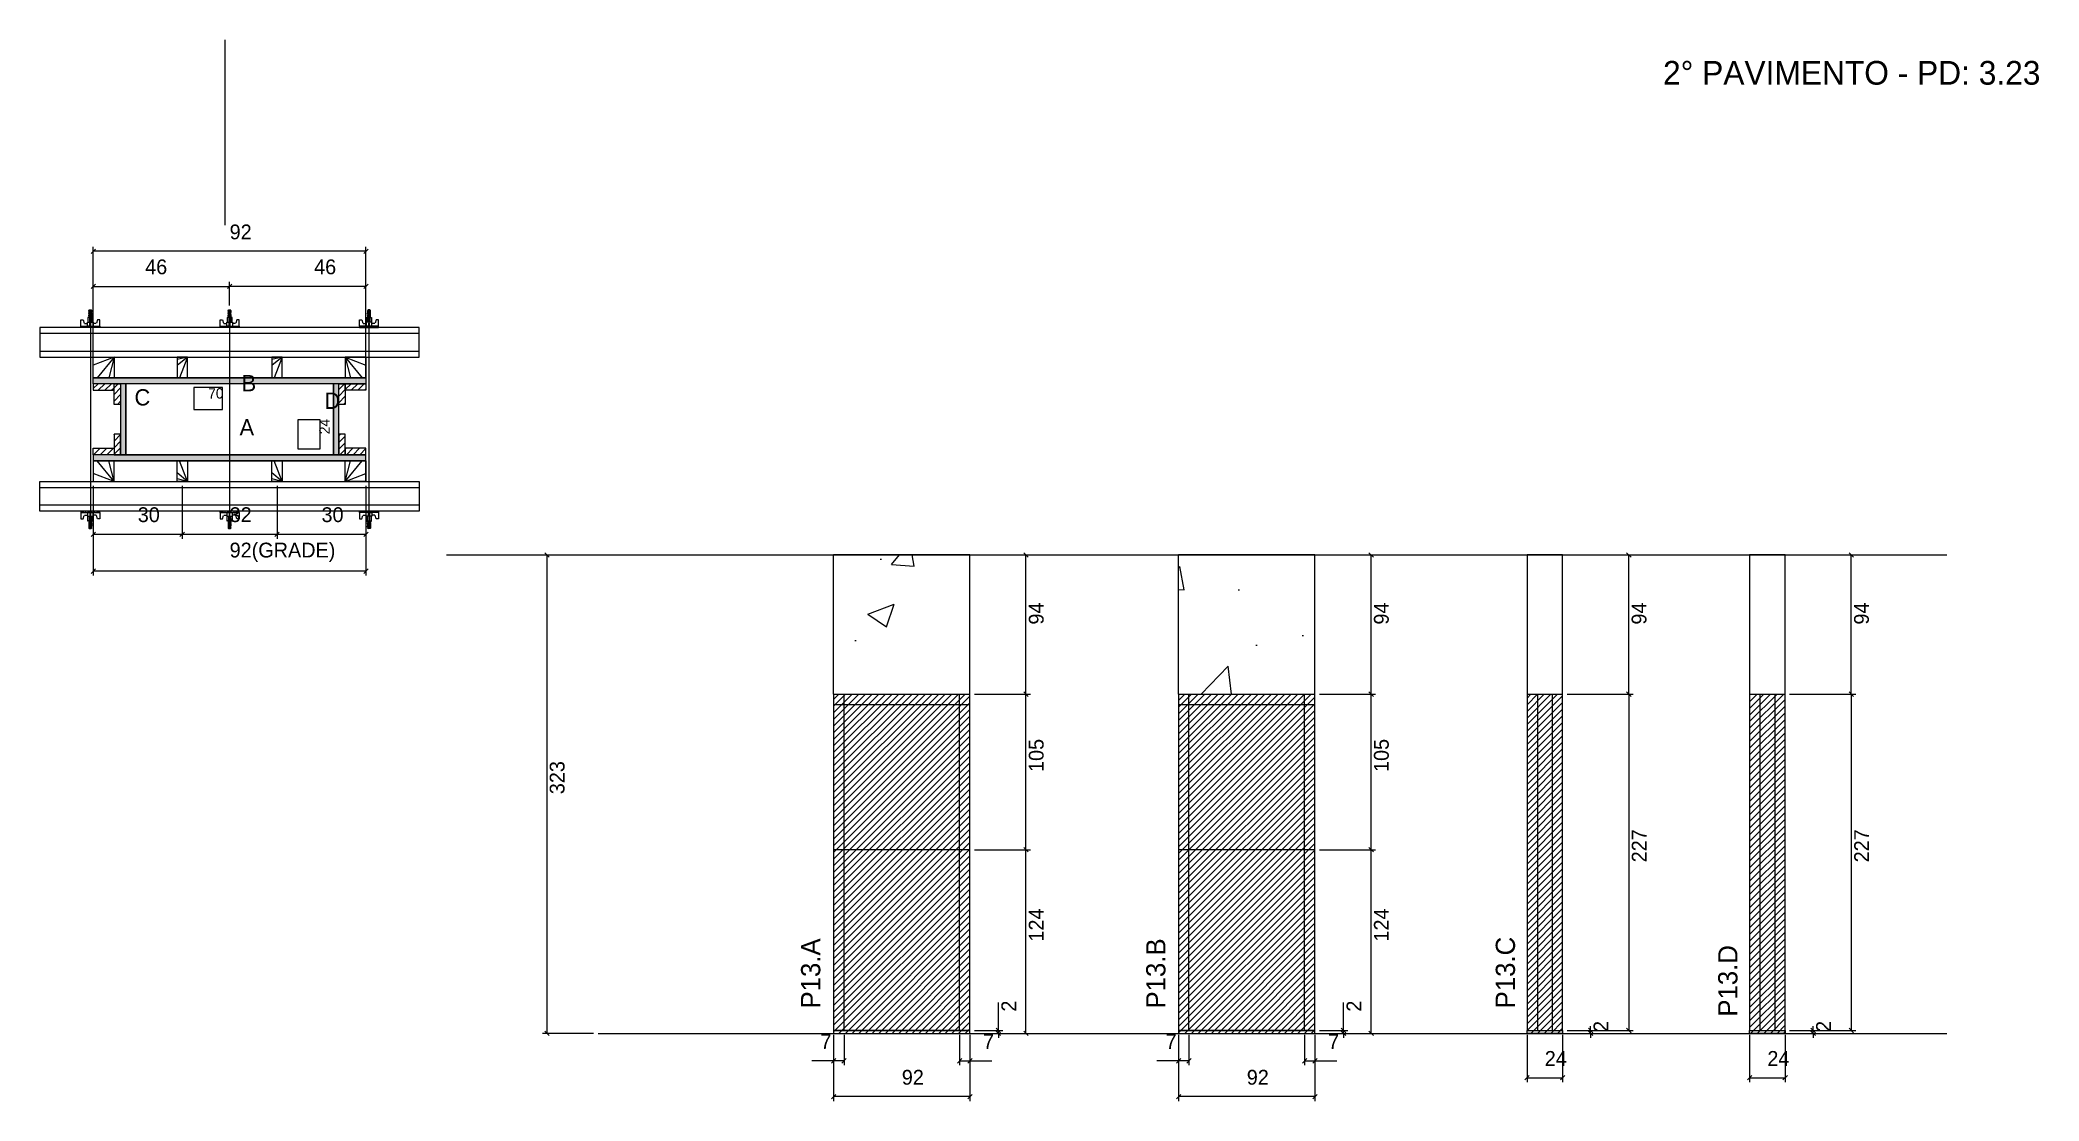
# Model space of a CAD drawing. Header units: metres. Extents: x 3528 to 4877, y 8490 to 9206.
import ezdxf

# ---------------------------------------------------------------- set-up
doc = ezdxf.new("R2010")
doc.units = ezdxf.units.M
for name, color, linetype in [('CHAPA', 7, 'Continuous'), ('COTA', 7, 'Continuous'), ('Hachura', 7, 'Continuous'), ('Madeira', 7, 'Continuous'), ('NIVEL 2° PAV.', 7, 'Continuous'), ('NOMENCLATURA', 7, 'Continuous'), ('Nível', 7, 'Continuous'), ('Painéis', 7, 'Continuous'), ('Perfil Metálico', 7, 'Continuous'), ('SARR_2.2x7', 7, 'Continuous'), ('SARRAFO', 7, 'Continuous'), ('Texto Seção', 7, 'Continuous'), ('TEXTO_GERAL', 7, 'Continuous')]:
    doc.layers.add(name, color=color, linetype=linetype)

msp = doc.modelspace()

# ---------------------------------------------------------------- hatches: boundary and pattern name
at = {"layer": 'COTA'}
h = msp.add_hatch(dxfattribs=at)
h.set_pattern_fill('AR-CONC')
h.paths.add_polyline_path([(4064, 8764.2), (4156, 8764.2), (4156, 8858.2), (4064, 8858.2), (4064, 8764.2)])
h = msp.add_hatch(dxfattribs=at)
h.set_pattern_fill('AR-CONC')
h.paths.add_polyline_path([(4296.8, 8764.2), (4388.8, 8764.2), (4388.8, 8858.2), (4296.8, 8858.2), (4296.8, 8764.2)])
h = msp.add_hatch(dxfattribs=at)
h.set_pattern_fill('AR-CONC')
h.paths.add_polyline_path([(4531.9, 8764.2), (4555.9, 8764.2), (4555.9, 8858.2), (4531.9, 8858.2), (4531.9, 8764.2)])
h = msp.add_hatch(dxfattribs=at)
h.set_pattern_fill('AR-CONC')
h.paths.add_polyline_path([(4682.1, 8764.2), (4706.1, 8764.2), (4706.1, 8858.2), (4682.1, 8858.2), (4682.1, 8764.2)])
at = {"layer": 'Hachura'}
h = msp.add_hatch(color=7, dxfattribs=at)
h.dxf.hatch_style = 1
h.paths.add_polyline_path([(3564.4, 8973.8), (3564.4, 8977.8), (3748.4, 8977.8), (3748.4, 8973.8), (3564.4, 8973.8)])
h = msp.add_hatch(color=7, dxfattribs=at)
h.dxf.hatch_style = 1
h.paths.add_polyline_path([(3564.4, 8973.8), (3564.4, 8977.8), (3748.4, 8977.8), (3748.4, 8973.8), (3564.4, 8973.8)])
h = msp.add_hatch(dxfattribs=at)
h.set_pattern_fill('ANSI31')
h.paths.add_polyline_path([(3578.4, 8973.8), (3578.4, 8969.4), (3564.4, 8969.4), (3564.4, 8973.8), (3578.4, 8973.8)])
h = msp.add_hatch(dxfattribs=at)
h.set_pattern_fill('ANSI31')
h.paths.add_polyline_path([(3582.8, 8973.8), (3578.4, 8973.8), (3578.4, 8959.8), (3582.8, 8959.8), (3582.8, 8973.8)])
h = msp.add_hatch(color=7, dxfattribs=at)
h.dxf.hatch_style = 1
h.paths.add_polyline_path([(3586.4, 8973.8), (3582.8, 8973.8), (3582.8, 8925.8), (3586.4, 8925.8), (3586.4, 8973.8)])
h = msp.add_hatch(color=7, dxfattribs=at)
h.dxf.hatch_style = 1
h.paths.add_polyline_path([(3586.4, 8973.8), (3582.8, 8973.8), (3582.8, 8925.8), (3586.4, 8925.8), (3586.4, 8973.8)])
h = msp.add_hatch(color=7, dxfattribs=at)
h.dxf.hatch_style = 1
h.paths.add_polyline_path([(3730, 8973.8), (3726.4, 8973.8), (3726.4, 8925.8), (3730, 8925.8), (3730, 8973.8)])
h = msp.add_hatch(color=7, dxfattribs=at)
h.dxf.hatch_style = 1
h.paths.add_polyline_path([(3730, 8973.8), (3726.4, 8973.8), (3726.4, 8925.8), (3730, 8925.8), (3730, 8973.8)])
h = msp.add_hatch(dxfattribs=at)
h.set_pattern_fill('ANSI31')
h.paths.add_polyline_path([(3734.4, 8973.8), (3730, 8973.8), (3730, 8959.8), (3734.4, 8959.8), (3734.4, 8973.8)])
h = msp.add_hatch(dxfattribs=at)
h.set_pattern_fill('ANSI31')
h.paths.add_polyline_path([(3734.4, 8973.8), (3734.4, 8969.4), (3748.4, 8969.4), (3748.4, 8973.8), (3734.4, 8973.8)])
h = msp.add_hatch(dxfattribs=at)
h.set_pattern_fill('ANSI31')
h.paths.add_polyline_path([(3582.8, 8925.8), (3578.4, 8925.8), (3578.4, 8939.8), (3582.8, 8939.8), (3582.8, 8925.8)])
h = msp.add_hatch(dxfattribs=at)
h.set_pattern_fill('ANSI31')
h.paths.add_polyline_path([(3734.4, 8925.8), (3730, 8925.8), (3730, 8939.8), (3734.4, 8939.8), (3734.4, 8925.8)])
h = msp.add_hatch(dxfattribs=at)
h.set_pattern_fill('ANSI31')
h.paths.add_polyline_path([(3578.4, 8925.8), (3578.4, 8930.2), (3564.4, 8930.2), (3564.4, 8925.8), (3578.4, 8925.8)])
h = msp.add_hatch(color=7, dxfattribs=at)
h.dxf.hatch_style = 1
h.paths.add_polyline_path([(3564.4, 8925.8), (3564.4, 8921.8), (3748.4, 8921.8), (3748.4, 8925.8), (3564.4, 8925.8)])
h = msp.add_hatch(color=7, dxfattribs=at)
h.dxf.hatch_style = 1
h.paths.add_polyline_path([(3564.4, 8925.8), (3564.4, 8921.8), (3748.4, 8921.8), (3748.4, 8925.8), (3564.4, 8925.8)])
h = msp.add_hatch(dxfattribs=at)
h.set_pattern_fill('ANSI31')
h.paths.add_polyline_path([(3734.4, 8925.8), (3734.4, 8930.2), (3748.4, 8930.2), (3748.4, 8925.8), (3734.4, 8925.8)])
h = msp.add_hatch(dxfattribs=at)
h.set_pattern_fill('ANSI31')
h.paths.add_polyline_path([(4156, 8764.2), (4064, 8764.2), (4064, 8535.2), (4156, 8535.2), (4156, 8764.2)])
h = msp.add_hatch(dxfattribs=at)
h.set_pattern_fill('ANSI31')
h.paths.add_polyline_path([(4388.8, 8764.2), (4296.8, 8764.2), (4296.8, 8535.2), (4388.8, 8535.2), (4388.8, 8764.2)])
h = msp.add_hatch(dxfattribs=at)
h.set_pattern_fill('ANSI31')
h.paths.add_polyline_path([(4555.9, 8764.2), (4531.9, 8764.2), (4531.9, 8535.2), (4555.9, 8535.2), (4555.9, 8764.2)])
h = msp.add_hatch(dxfattribs=at)
h.set_pattern_fill('ANSI31')
h.paths.add_polyline_path([(4706.1, 8764.2), (4682.1, 8764.2), (4682.1, 8535.2), (4706.1, 8535.2), (4706.1, 8764.2)])

# ---------------------------------------------------------------- linework, layer by layer
at = {"layer": 'CHAPA', "color": 1, "lineweight": 25}
for points in [[(3564.4, 8973.8), (3564.4, 8977.8), (3748.4, 8977.8), (3748.4, 8973.8)], [(3564.4, 8973.8), (3564.4, 8977.8), (3748.4, 8977.8), (3748.4, 8973.8)], [(3586.4, 8973.8), (3582.8, 8973.8), (3582.8, 8925.8), (3586.4, 8925.8)], [(3586.4, 8973.8), (3582.8, 8973.8), (3582.8, 8925.8), (3586.4, 8925.8)], [(3730, 8973.8), (3726.4, 8973.8), (3726.4, 8925.8), (3730, 8925.8)], [(3730, 8973.8), (3726.4, 8973.8), (3726.4, 8925.8), (3730, 8925.8)], [(3564.4, 8925.8), (3564.4, 8921.8), (3748.4, 8921.8), (3748.4, 8925.8)], [(3564.4, 8925.8), (3564.4, 8921.8), (3748.4, 8921.8), (3748.4, 8925.8)]]:
    msp.add_lwpolyline(points, close=True, dxfattribs=at)
at = {"layer": 'COTA', "color": 241, "lineweight": 25}
for p, q in [((3564.4, 8980.8), (3564.4, 9066.2)), ((3748.4, 8980.8), (3748.4, 9066.2)), ((3748.4, 9063.2), (3564.4, 9063.2)), ((3564.4, 9014.8), (3564.4, 9042.5)), ((3564.4, 9039.5), (3656.4, 9039.5)), ((3656.4, 9026.6), (3656.4, 9042.5)), ((3656.4, 9026.6), (3656.4, 9042.5)), ((3748.4, 9039.5), (3656.4, 9039.5)), ((3748.4, 9014.8), (3748.4, 9042.5)), ((3564.4, 8904.8), (3564.4, 8844.3)), ((3564.4, 8904.8), (3564.4, 8869.2)), ((3624.4, 8904.8), (3624.4, 8869.2)), ((3624.4, 8904.8), (3624.4, 8869.2)), ((3688.4, 8904.8), (3688.4, 8869.2)), ((3688.4, 8904.8), (3688.4, 8869.2)), ((3748.4, 8904.8), (3748.4, 8844.3)), ((3748.4, 8904.8), (3748.4, 8869.2)), ((3564.4, 8872.2), (3624.4, 8872.2)), ((3624.4, 8872.2), (3688.4, 8872.2)), ((3688.4, 8872.2), (3748.4, 8872.2)), ((4156, 8858.2), (4064, 8858.2)), ((4064, 8764.2), (4064, 8858.2)), ((4156, 8764.2), (4156, 8858.2)), ((4388.8, 8858.2), (4296.8, 8858.2)), ((4296.8, 8764.2), (4296.8, 8858.2)), ((4388.8, 8764.2), (4388.8, 8858.2)), ((3748.4, 8847.3), (3564.4, 8847.3))]:
    msp.add_line(p, q, dxfattribs=at)
at = {"layer": 'COTA', "color": 0, "lineweight": 25}
for p, q in [((3565.9, 9064.7), (3562.9, 9061.7)), ((3746.9, 9061.7), (3749.9, 9064.7)), ((3565.9, 9041), (3562.9, 9038)), ((3657.9, 9041), (3654.9, 9038)), ((3654.9, 9038), (3657.9, 9041)), ((3746.9, 9038), (3749.9, 9041)), ((3565.9, 8873.7), (3562.9, 8870.7)), ((3622.9, 8870.7), (3625.9, 8873.7)), ((3625.9, 8873.7), (3622.9, 8870.7)), ((3686.9, 8870.7), (3689.9, 8873.7)), ((3689.9, 8873.7), (3686.9, 8870.7)), ((3746.9, 8870.7), (3749.9, 8873.7)), ((4195.3, 8856.7), (4192.3, 8859.7)), ((4428.2, 8856.7), (4425.2, 8859.7)), ((4602.1, 8856.7), (4599.1, 8859.7)), ((4752.2, 8856.7), (4749.2, 8859.7)), ((3565.9, 8848.8), (3562.9, 8845.8)), ((3746.9, 8845.8), (3749.9, 8848.8)), ((4192.3, 8765.7), (4195.3, 8762.7)), ((4195.3, 8762.7), (4192.3, 8765.7)), ((4425.2, 8765.7), (4428.2, 8762.7)), ((4428.2, 8762.7), (4425.2, 8765.7)), ((4599.1, 8765.7), (4602.1, 8762.7)), ((4602.1, 8762.7), (4599.1, 8765.7)), ((4749.2, 8765.7), (4752.2, 8762.7)), ((4752.2, 8762.7), (4749.2, 8765.7)), ((4195.3, 8657.7), (4192.3, 8660.7)), ((4192.3, 8660.7), (4195.3, 8657.7)), ((4428.2, 8657.7), (4425.2, 8660.7)), ((4425.2, 8660.7), (4428.2, 8657.7)), ((4173.7, 8538.7), (4176.7, 8535.7)), ((4176.7, 8533.7), (4173.7, 8536.7)), ((4192.3, 8536.7), (4195.3, 8533.7)), ((4406.6, 8538.7), (4409.6, 8535.7)), ((4409.6, 8533.7), (4406.6, 8536.7)), ((4425.2, 8536.7), (4428.2, 8533.7)), ((4573.3, 8538.7), (4576.3, 8535.7)), ((4576.3, 8533.7), (4573.3, 8536.7)), ((4599.1, 8538.7), (4602.1, 8535.7)), ((4723.5, 8538.7), (4726.5, 8535.7)), ((4726.5, 8533.7), (4723.5, 8536.7)), ((4749.2, 8538.7), (4752.2, 8535.7)), ((4065.5, 8518.2), (4062.5, 8515.2)), ((4069.5, 8515.2), (4072.5, 8518.2)), ((4150.5, 8518.2), (4147.5, 8515.2)), ((4154.5, 8515.2), (4157.5, 8518.2)), ((4298.3, 8518.2), (4295.3, 8515.2)), ((4302.3, 8515.2), (4305.3, 8518.2)), ((4383.3, 8518.2), (4380.3, 8515.2)), ((4387.3, 8515.2), (4390.3, 8518.2)), ((4533.4, 8506.8), (4530.4, 8503.8)), ((4554.4, 8503.8), (4557.4, 8506.8)), ((4683.6, 8506.8), (4680.6, 8503.8)), ((4704.6, 8503.8), (4707.6, 8506.8)), ((4065.5, 8494), (4062.5, 8491)), ((4154.5, 8491), (4157.5, 8494)), ((4298.3, 8494), (4295.3, 8491)), ((4387.3, 8491), (4390.3, 8494))]:
    msp.add_line(p, q, dxfattribs=at)
at = {"layer": 'COTA', "color": 180, "lineweight": 25}
for p, q in [((3651.5, 8971.3), (3632.2, 8971.3)), ((3632.2, 8971.3), (3632.2, 8956.3)), ((3651.5, 8956.3), (3651.5, 8971.3)), ((3632.2, 8956.3), (3651.5, 8956.3)), ((3717.4, 8949.5), (3702.4, 8949.5)), ((3702.4, 8949.5), (3702.4, 8929.8)), ((3717.4, 8929.8), (3717.4, 8949.5)), ((3702.4, 8929.8), (3717.4, 8929.8))]:
    msp.add_line(p, q, dxfattribs=at)
at = {"layer": 'COTA', "color": 4, "lineweight": 25}
for p, q in [((4159, 8858.2), (4196.8, 8858.2)), ((4193.8, 8764.2), (4193.8, 8858.2)), ((4391.8, 8858.2), (4429.7, 8858.2)), ((4426.7, 8764.2), (4426.7, 8858.2)), ((4558.9, 8858.2), (4603.6, 8858.2)), ((4600.6, 8764.2), (4600.6, 8858.2)), ((4709.1, 8858.2), (4753.7, 8858.2)), ((4750.7, 8764.2), (4750.7, 8858.2)), ((4159, 8764.2), (4196.8, 8764.2)), ((4159, 8764.2), (4196.8, 8764.2)), ((4193.8, 8659.2), (4193.8, 8764.2)), ((4391.8, 8764.2), (4429.7, 8764.2)), ((4391.8, 8764.2), (4429.7, 8764.2)), ((4426.7, 8659.2), (4426.7, 8764.2)), ((4558.9, 8764.2), (4603.6, 8764.2)), ((4558.9, 8764.2), (4603.6, 8764.2)), ((4600.6, 8764.2), (4600.6, 8537.2)), ((4709.1, 8764.2), (4753.7, 8764.2)), ((4709.1, 8764.2), (4753.7, 8764.2)), ((4750.7, 8764.2), (4750.7, 8537.2)), ((4159, 8659.2), (4196.8, 8659.2)), ((4159, 8659.2), (4196.8, 8659.2)), ((4193.8, 8535.2), (4193.8, 8659.2)), ((4391.8, 8659.2), (4429.7, 8659.2)), ((4391.8, 8659.2), (4429.7, 8659.2)), ((4426.7, 8535.2), (4426.7, 8659.2)), ((4175.2, 8537.2), (4175.2, 8556)), ((4408.1, 8537.2), (4408.1, 8556)), ((4574.8, 8537.2), (4574.8, 8540.2)), ((4725, 8537.2), (4725, 8540.2)), ((4064, 8534.2), (4064, 8489.5)), ((4064, 8532.2), (4064, 8513.7)), ((4071, 8534.2), (4071, 8513.7)), ((4149, 8534.2), (4149, 8513.7)), ((4156, 8534.2), (4156, 8489.5)), ((4156, 8532.2), (4156, 8513.7)), ((4159, 8537.2), (4178.2, 8537.2)), ((4159, 8535.2), (4178.2, 8535.2)), ((4159, 8535.2), (4196.8, 8535.2)), ((4175.2, 8535.2), (4175.2, 8537.2)), ((4175.2, 8535.2), (4175.2, 8532.2)), ((4296.8, 8534.2), (4296.8, 8489.5)), ((4296.8, 8532.2), (4296.8, 8513.7)), ((4303.8, 8534.2), (4303.8, 8513.7)), ((4381.8, 8534.2), (4381.8, 8513.7)), ((4388.8, 8534.2), (4388.8, 8489.5)), ((4388.8, 8532.2), (4388.8, 8513.7)), ((4391.8, 8537.2), (4411.1, 8537.2)), ((4391.8, 8535.2), (4411.1, 8535.2)), ((4391.8, 8535.2), (4429.7, 8535.2)), ((4408.1, 8535.2), (4408.1, 8537.2)), ((4408.1, 8535.2), (4408.1, 8532.2)), ((4531.9, 8534.2), (4531.9, 8502.3)), ((4555.9, 8534.2), (4555.9, 8502.3)), ((4558.9, 8537.2), (4577.8, 8537.2)), ((4558.9, 8537.2), (4603.6, 8537.2)), ((4558.9, 8535.2), (4577.8, 8535.2)), ((4574.8, 8535.2), (4574.8, 8537.2)), ((4574.8, 8535.2), (4574.8, 8532.2)), ((4682.1, 8534.2), (4682.1, 8502.3)), ((4706.1, 8534.2), (4706.1, 8502.3)), ((4709.1, 8537.2), (4728, 8537.2)), ((4709.1, 8537.2), (4753.7, 8537.2)), ((4709.1, 8535.2), (4728, 8535.2)), ((4725, 8535.2), (4725, 8537.2)), ((4725, 8535.2), (4725, 8532.2)), ((4064, 8516.7), (4049.2, 8516.7)), ((4071, 8516.7), (4064, 8516.7)), ((4149, 8516.7), (4156, 8516.7)), ((4156, 8516.7), (4170.7, 8516.7)), ((4296.8, 8516.7), (4282.1, 8516.7)), ((4303.8, 8516.7), (4296.8, 8516.7)), ((4381.8, 8516.7), (4388.8, 8516.7)), ((4388.8, 8516.7), (4403.6, 8516.7)), ((4531.9, 8505.3), (4555.9, 8505.3)), ((4682.1, 8505.3), (4706.1, 8505.3)), ((4156, 8492.5), (4064, 8492.5)), ((4388.8, 8492.5), (4296.8, 8492.5))]:
    msp.add_line(p, q, dxfattribs=at)
at = {"layer": 'COTA', "color": 241, "lineweight": 25}
for points in [[(4555.9, 8764.2), (4555.9, 8858.2), (4531.9, 8858.2), (4531.9, 8764.2)], [(4706.1, 8764.2), (4706.1, 8858.2), (4682.1, 8858.2), (4682.1, 8764.2)]]:
    msp.add_lwpolyline(points, dxfattribs=at)
at = {"layer": 'Hachura', "color": 0, "lineweight": 9}
for p, q in [((3556, 9011.8), (3556, 9017)), ((3556, 9017), (3557.6, 9017)), ((3556, 9012.7), (3568.9, 9012.7)), ((3556, 9012.7), (3561.1, 9012.7)), ((3568.9, 9011.8), (3556, 9011.8)), ((3556.1, 9012.7), (3556.1, 9011.8)), ((3556.3, 9012.7), (3556.3, 9011.8)), ((3556.7, 9012.7), (3556.7, 9011.8)), ((3557.1, 9012.7), (3557.1, 9011.8)), ((3557.6, 9017), (3558.2, 9014.8)), ((3558, 9012.7), (3558, 9011.8)), ((3558.5, 9014.5), (3560.5, 9014.5)), ((3559.4, 9012.7), (3559.4, 9011.8)), ((3567.9, 9011.8), (3560.1, 9011.8)), ((3560.5, 9015.3), (3564.3, 9015.3)), ((3560.5, 9012.7), (3560.5, 9015.3)), ((3562.4, 9012.7), (3560.5, 9012.7)), ((3564.1, 9018.5), (3560.7, 9018.5)), ((3564.1, 9018.5), (3560.7, 9018.5)), ((3560.7, 9018.5), (3560.7, 9015.3)), ((3561.1, 9012.7), (3561.8, 9012.7)), ((3561.3, 9022.9), (3563.5, 9021.8)), ((3563.4, 9021.6), (3561.3, 9022.6)), ((3561.3, 9021.7), (3563.5, 9020.6)), ((3563.4, 9020.4), (3561.3, 9021.5)), ((3561.3, 9020.6), (3563.5, 9019.5)), ((3563.4, 9019.3), (3561.3, 9020.3)), ((3562.5, 9018.5), (3561.3, 9019.2)), ((3561.4, 9023.3), (3561.7, 9023.6)), ((3561.4, 9023), (3561.4, 9023.3)), ((3563.3, 9023.3), (3561.4, 9023.3)), ((3561.4, 9023), (3563.3, 9022)), ((3561.4, 9023), (3563.3, 9022)), ((3561.4, 9021.8), (3561.4, 9022.5)), ((3563.3, 9021.5), (3561.4, 9022.5)), ((3561.4, 9021.8), (3563.3, 9020.9)), ((3561.4, 9020.7), (3561.4, 9021.3)), ((3563.3, 9020.3), (3561.4, 9021.3)), ((3561.4, 9021.1), (3561.4, 9021.3)), ((3561.4, 9020.7), (3563.3, 9019.7)), ((3561.4, 9019.5), (3561.4, 9020.1)), ((3563.3, 9019.2), (3561.4, 9020.1)), ((3561.4, 9019.5), (3563.3, 9018.5)), ((3562.3, 9018.5), (3561.4, 9019)), ((3561.4, 9018.5), (3561.4, 9019)), ((3561.5, 9012.4), (3561.5, 9012.6)), ((3561.5, 9012), (3561.5, 9012.4)), ((3561.7, 9023.6), (3563, 9023.6)), ((3561.8, 9018.5), (3561.8, 9015.3)), ((3563.3, 9022.7), (3562, 9023.3)), ((3562.1, 9012.7), (3562.1, 9014.7)), ((3563.4, 9022.7), (3562.3, 9023.3)), ((3562.4, 9012.7), (3562.4, 9011.8)), ((3562.6, 9014.7), (3562.6, 9012.7)), ((3562.8, 9023.3), (3563.5, 9023)), ((3563.3, 9023.3), (3563, 9023.6)), ((3563.1, 9023.3), (3563.3, 9023.2)), ((3563.3, 9022.7), (3563.3, 9022)), ((3563.3, 9020.9), (3563.3, 9021.5)), ((3563.3, 9020.1), (3563.3, 9020.3)), ((3563.3, 9020.1), (3563.3, 9019.7)), ((3563.3, 9019.2), (3563.3, 9018.5)), ((3563.3, 9018.5), (3563.3, 9015.3)), ((3563.4, 9012.6), (3563.4, 9012.2)), ((3564.1, 9015.3), (3564.1, 9018.5)), ((3564.3, 9015.3), (3564.1, 9015.3)), ((3564.3, 9015.3), (3564.1, 9015.3)), ((3564.3, 9015.3), (3564.3, 9012.7)), ((3566.3, 9014.5), (3564.3, 9014.5)), ((3565.4, 9012.7), (3565.4, 9011.8)), ((3567.2, 9017), (3566.6, 9014.8)), ((3566.9, 9012.7), (3566.9, 9011.8)), ((3568.9, 9017), (3567.2, 9017)), ((3567.7, 9012.7), (3567.7, 9011.8)), ((3568.2, 9012.7), (3568.2, 9011.8)), ((3568.5, 9012.7), (3568.5, 9011.8)), ((3568.7, 9012.7), (3568.7, 9011.8)), ((3568.9, 9012.7), (3568.9, 9017)), ((3568.9, 9012.7), (3568.9, 9011.8)), ((3650, 9011.8), (3650, 9017)), ((3650, 9017), (3651.6, 9017)), ((3650, 9012.7), (3662.9, 9012.7)), ((3650, 9012.7), (3655.1, 9012.7)), ((3662.9, 9011.8), (3650, 9011.8)), ((3650.1, 9012.7), (3650.1, 9011.8)), ((3650.3, 9012.7), (3650.3, 9011.8)), ((3650.7, 9012.7), (3650.7, 9011.8)), ((3651.1, 9012.7), (3651.1, 9011.8)), ((3651.6, 9017), (3652.2, 9014.8)), ((3652, 9012.7), (3652, 9011.8)), ((3652.5, 9014.5), (3654.5, 9014.5)), ((3653.4, 9012.7), (3653.4, 9011.8)), ((3661.9, 9011.8), (3654.1, 9011.8)), ((3654.5, 9015.3), (3658.3, 9015.3)), ((3654.5, 9012.7), (3654.5, 9015.3)), ((3656.4, 9012.7), (3654.5, 9012.7)), ((3658.1, 9018.5), (3654.7, 9018.5)), ((3658.1, 9018.5), (3654.7, 9018.5)), ((3654.7, 9018.5), (3654.7, 9015.3)), ((3655.1, 9012.7), (3655.8, 9012.7)), ((3655.3, 9022.9), (3657.5, 9021.8)), ((3657.4, 9021.6), (3655.3, 9022.6)), ((3655.3, 9021.7), (3657.5, 9020.6)), ((3657.4, 9020.4), (3655.3, 9021.5)), ((3655.3, 9020.6), (3657.5, 9019.5)), ((3657.4, 9019.3), (3655.3, 9020.3)), ((3656.5, 9018.5), (3655.3, 9019.2)), ((3655.4, 9023.3), (3655.7, 9023.6)), ((3655.4, 9023), (3655.4, 9023.3)), ((3657.3, 9023.3), (3655.4, 9023.3)), ((3655.4, 9023), (3657.3, 9022)), ((3655.4, 9023), (3657.3, 9022)), ((3655.4, 9021.8), (3655.4, 9022.5)), ((3657.3, 9021.5), (3655.4, 9022.5)), ((3655.4, 9021.8), (3657.3, 9020.9)), ((3655.4, 9020.7), (3655.4, 9021.3)), ((3657.3, 9020.3), (3655.4, 9021.3)), ((3655.4, 9021.1), (3655.4, 9021.3)), ((3655.4, 9020.7), (3657.3, 9019.7)), ((3655.4, 9019.5), (3655.4, 9020.1)), ((3657.3, 9019.2), (3655.4, 9020.1)), ((3655.4, 9019.5), (3657.3, 9018.5)), ((3656.3, 9018.5), (3655.4, 9019)), ((3655.4, 9018.5), (3655.4, 9019)), ((3655.5, 9012.4), (3655.5, 9012.6)), ((3655.5, 9012), (3655.5, 9012.4)), ((3655.7, 9023.6), (3657, 9023.6)), ((3655.8, 9018.5), (3655.8, 9015.3)), ((3657.3, 9022.7), (3656, 9023.3)), ((3656.1, 9012.7), (3656.1, 9014.7)), ((3657.4, 9022.7), (3656.3, 9023.3)), ((3656.4, 9012.7), (3656.4, 9011.8)), ((3656.6, 9014.7), (3656.6, 9012.7)), ((3656.8, 9023.3), (3657.5, 9023)), ((3657.3, 9023.3), (3657, 9023.6)), ((3657.1, 9023.3), (3657.3, 9023.2)), ((3657.3, 9022.7), (3657.3, 9022)), ((3657.3, 9020.9), (3657.3, 9021.5)), ((3657.3, 9020.1), (3657.3, 9020.3)), ((3657.3, 9020.1), (3657.3, 9019.7)), ((3657.3, 9019.2), (3657.3, 9018.5)), ((3657.3, 9018.5), (3657.3, 9015.3)), ((3657.4, 9012.6), (3657.4, 9012.2)), ((3658.1, 9015.3), (3658.1, 9018.5)), ((3658.3, 9015.3), (3658.1, 9015.3)), ((3658.3, 9015.3), (3658.1, 9015.3)), ((3658.3, 9015.3), (3658.3, 9012.7)), ((3660.3, 9014.5), (3658.3, 9014.5)), ((3659.4, 9012.7), (3659.4, 9011.8)), ((3661.2, 9017), (3660.6, 9014.8)), ((3660.9, 9012.7), (3660.9, 9011.8)), ((3662.9, 9017), (3661.2, 9017)), ((3661.7, 9012.7), (3661.7, 9011.8)), ((3662.2, 9012.7), (3662.2, 9011.8)), ((3662.5, 9012.7), (3662.5, 9011.8)), ((3662.7, 9012.7), (3662.7, 9011.8)), ((3662.9, 9012.7), (3662.9, 9017)), ((3662.9, 9012.7), (3662.9, 9011.8)), ((3744, 9012.7), (3744, 9017)), ((3744, 9017), (3745.6, 9017)), ((3756.9, 9012.7), (3744, 9012.7)), ((3744, 9012.7), (3744, 9011.8)), ((3744, 9011.8), (3756.9, 9011.8)), ((3744.1, 9012.7), (3744.1, 9011.8)), ((3744.3, 9012.7), (3744.3, 9011.8)), ((3744.7, 9012.7), (3744.7, 9011.8)), ((3744.9, 9011.8), (3752.7, 9011.8)), ((3745.1, 9012.7), (3745.1, 9011.8)), ((3745.6, 9017), (3746.2, 9014.8)), ((3746, 9012.7), (3746, 9011.8)), ((3746.5, 9014.5), (3748.5, 9014.5)), ((3747.4, 9012.7), (3747.4, 9011.8)), ((3752.4, 9015.3), (3748.5, 9015.3)), ((3748.5, 9015.3), (3748.5, 9012.7)), ((3748.5, 9015.3), (3748.7, 9015.3)), ((3748.5, 9015.3), (3748.7, 9015.3)), ((3748.7, 9018.5), (3752.1, 9018.5)), ((3748.7, 9018.5), (3752.1, 9018.5)), ((3748.7, 9015.3), (3748.7, 9018.5)), ((3750, 9023.3), (3749.4, 9023)), ((3749.4, 9022.7), (3750.5, 9023.3)), ((3751.5, 9022.9), (3749.4, 9021.8)), ((3749.4, 9021.6), (3751.6, 9022.6)), ((3751.5, 9021.7), (3749.4, 9020.6)), ((3749.4, 9020.4), (3751.6, 9021.5)), ((3751.5, 9020.6), (3749.4, 9019.5)), ((3749.4, 9019.3), (3751.6, 9020.3)), ((3749.4, 9012.6), (3749.4, 9012.2)), ((3749.5, 9023.3), (3749.8, 9023.6)), ((3749.8, 9023.3), (3749.5, 9023.2)), ((3749.5, 9022.7), (3750.8, 9023.3)), ((3749.5, 9023.3), (3751.5, 9023.3)), ((3751.5, 9023), (3749.5, 9022)), ((3751.5, 9023), (3749.5, 9022)), ((3749.5, 9022.7), (3749.5, 9022)), ((3749.5, 9021.5), (3751.5, 9022.5)), ((3751.5, 9021.8), (3749.5, 9020.9)), ((3749.5, 9020.9), (3749.5, 9021.5)), ((3749.5, 9020.3), (3751.5, 9021.3)), ((3751.5, 9020.7), (3749.5, 9019.7)), ((3749.5, 9020.1), (3749.5, 9020.3)), ((3749.5, 9020.1), (3749.5, 9019.7)), ((3749.5, 9019.2), (3751.5, 9020.1)), ((3751.5, 9019.5), (3749.5, 9018.5)), ((3749.5, 9019.2), (3749.5, 9018.5)), ((3749.5, 9018.5), (3749.5, 9015.3)), ((3751.1, 9023.6), (3749.8, 9023.6)), ((3750.2, 9014.7), (3750.2, 9012.7)), ((3750.3, 9018.5), (3751.6, 9019.2)), ((3750.4, 9012.7), (3752.4, 9012.7)), ((3750.4, 9012.7), (3750.4, 9011.8)), ((3750.5, 9018.5), (3751.5, 9019)), ((3750.7, 9012.7), (3750.7, 9014.7)), ((3751.5, 9023.3), (3751.1, 9023.6)), ((3751.1, 9018.5), (3751.1, 9015.3)), ((3751.7, 9012.7), (3751.1, 9012.7)), ((3751.4, 9012.4), (3751.4, 9012.6)), ((3751.4, 9012), (3751.4, 9012.4)), ((3751.5, 9023), (3751.5, 9023.3)), ((3751.5, 9021.8), (3751.5, 9022.5)), ((3751.5, 9020.7), (3751.5, 9021.3)), ((3751.5, 9021.1), (3751.5, 9021.3)), ((3751.5, 9019.5), (3751.5, 9020.1)), ((3751.5, 9018.5), (3751.5, 9019)), ((3756.9, 9012.7), (3751.7, 9012.7)), ((3752.1, 9018.5), (3752.1, 9015.3)), ((3752.4, 9012.7), (3752.4, 9015.3)), ((3754.3, 9014.5), (3752.4, 9014.5)), ((3753.5, 9012.7), (3753.5, 9011.8)), ((3755.2, 9017), (3754.6, 9014.8)), ((3754.9, 9012.7), (3754.9, 9011.8)), ((3756.9, 9017), (3755.2, 9017)), ((3755.7, 9012.7), (3755.7, 9011.8)), ((3756.2, 9012.7), (3756.2, 9011.8)), ((3756.5, 9012.7), (3756.5, 9011.8)), ((3756.7, 9012.7), (3756.7, 9011.8)), ((3756.9, 9011.8), (3756.9, 9017)), ((3568.9, 8887.8), (3556, 8887.8)), ((3556, 8887.8), (3556, 8882.7)), ((3556, 8886.9), (3568.9, 8886.9)), ((3556, 8886.9), (3561.1, 8886.9)), ((3556, 8882.7), (3557.6, 8882.7)), ((3556.1, 8886.9), (3556.1, 8887.8)), ((3556.3, 8886.9), (3556.3, 8887.8)), ((3556.7, 8886.9), (3556.7, 8887.8)), ((3557.1, 8886.9), (3557.1, 8887.8)), ((3557.6, 8882.7), (3558.2, 8884.9)), ((3558, 8886.9), (3558, 8887.8)), ((3558.5, 8885.1), (3560.5, 8885.1)), ((3559.4, 8886.9), (3559.4, 8887.8)), ((3567.9, 8887.8), (3560.1, 8887.8)), ((3562.4, 8886.9), (3560.5, 8886.9)), ((3560.5, 8886.9), (3560.5, 8884.3)), ((3560.5, 8884.3), (3564.3, 8884.3)), ((3560.7, 8881.1), (3560.7, 8884.3)), ((3564.1, 8881.2), (3560.7, 8881.2)), ((3564.1, 8881.1), (3560.7, 8881.1)), ((3561.1, 8886.9), (3561.8, 8886.9)), ((3562.5, 8881.1), (3561.3, 8880.5)), ((3563.4, 8880.4), (3561.3, 8879.3)), ((3561.3, 8879.1), (3563.5, 8880.2)), ((3563.4, 8879.2), (3561.3, 8878.2)), ((3561.3, 8877.9), (3563.5, 8879)), ((3563.4, 8878.1), (3561.3, 8877)), ((3561.3, 8876.8), (3563.5, 8877.8)), ((3561.4, 8880.2), (3563.3, 8881.1)), ((3562.3, 8881.1), (3561.4, 8880.7)), ((3561.4, 8881.1), (3561.4, 8880.7)), ((3563.3, 8880.5), (3561.4, 8879.5)), ((3561.4, 8880.2), (3561.4, 8879.5)), ((3561.4, 8879), (3563.3, 8880)), ((3563.3, 8879.3), (3561.4, 8878.3)), ((3561.4, 8879), (3561.4, 8878.3)), ((3561.4, 8877.8), (3563.3, 8878.8)), ((3561.4, 8878.6), (3561.4, 8878.3)), ((3563.3, 8878.2), (3561.4, 8877.2)), ((3561.4, 8877.8), (3561.4, 8877.2)), ((3561.4, 8876.7), (3563.3, 8877.6)), ((3561.4, 8876.7), (3563.3, 8877.6)), ((3561.4, 8876.7), (3561.4, 8876.3)), ((3561.5, 8887.7), (3561.5, 8887.2)), ((3561.5, 8887.2), (3561.5, 8887)), ((3561.8, 8881.1), (3561.8, 8884.3)), ((3563.3, 8877), (3562, 8876.3)), ((3562.1, 8886.9), (3562.1, 8884.9)), ((3563.4, 8876.9), (3562.3, 8876.3)), ((3562.4, 8886.9), (3562.4, 8887.8)), ((3562.6, 8884.9), (3562.6, 8886.9)), ((3562.8, 8876.3), (3563.5, 8876.7)), ((3563.1, 8876.3), (3563.3, 8876.5)), ((3563.3, 8881.1), (3563.3, 8884.3)), ((3563.3, 8880.5), (3563.3, 8881.1)), ((3563.3, 8879.5), (3563.3, 8880)), ((3563.3, 8879.5), (3563.3, 8879.3)), ((3563.3, 8878.8), (3563.3, 8878.2)), ((3563.3, 8877), (3563.3, 8877.6)), ((3563.4, 8887), (3563.4, 8887.5)), ((3564.1, 8884.3), (3564.1, 8881.1)), ((3564.3, 8884.3), (3564.1, 8884.3)), ((3564.3, 8884.3), (3564.1, 8884.3)), ((3566.3, 8885.1), (3564.3, 8885.1)), ((3564.3, 8884.3), (3564.3, 8886.9)), ((3565.4, 8886.9), (3565.4, 8887.8)), ((3567.2, 8882.7), (3566.6, 8884.9)), ((3566.9, 8886.9), (3566.9, 8887.8)), ((3568.9, 8882.7), (3567.2, 8882.7)), ((3567.7, 8886.9), (3567.7, 8887.8)), ((3568.2, 8886.9), (3568.2, 8887.8)), ((3568.5, 8886.9), (3568.5, 8887.8)), ((3568.7, 8886.9), (3568.7, 8887.8)), ((3568.9, 8886.9), (3568.9, 8887.8)), ((3568.9, 8886.9), (3568.9, 8882.7)), ((3662.9, 8887.8), (3650, 8887.8)), ((3650, 8887.8), (3650, 8882.7)), ((3650, 8886.9), (3662.9, 8886.9)), ((3650, 8886.9), (3655.1, 8886.9)), ((3650, 8882.7), (3651.6, 8882.7)), ((3650.1, 8886.9), (3650.1, 8887.8)), ((3650.3, 8886.9), (3650.3, 8887.8)), ((3650.7, 8886.9), (3650.7, 8887.8)), ((3651.1, 8886.9), (3651.1, 8887.8)), ((3651.6, 8882.7), (3652.2, 8884.9)), ((3652, 8886.9), (3652, 8887.8)), ((3652.5, 8885.1), (3654.5, 8885.1)), ((3653.4, 8886.9), (3653.4, 8887.8)), ((3661.9, 8887.8), (3654.1, 8887.8)), ((3656.4, 8886.9), (3654.5, 8886.9)), ((3654.5, 8886.9), (3654.5, 8884.3)), ((3654.5, 8884.3), (3658.3, 8884.3)), ((3654.7, 8881.1), (3654.7, 8884.3)), ((3658.1, 8881.2), (3654.7, 8881.2)), ((3658.1, 8881.1), (3654.7, 8881.1)), ((3655.1, 8886.9), (3655.8, 8886.9)), ((3656.5, 8881.1), (3655.3, 8880.5)), ((3657.4, 8880.4), (3655.3, 8879.3)), ((3655.3, 8879.1), (3657.5, 8880.2)), ((3657.4, 8879.2), (3655.3, 8878.2)), ((3655.3, 8877.9), (3657.5, 8879)), ((3657.4, 8878.1), (3655.3, 8877)), ((3655.3, 8876.8), (3657.5, 8877.8)), ((3655.4, 8880.2), (3657.3, 8881.1)), ((3656.3, 8881.1), (3655.4, 8880.7)), ((3655.4, 8881.1), (3655.4, 8880.7)), ((3657.3, 8880.5), (3655.4, 8879.5)), ((3655.4, 8880.2), (3655.4, 8879.5)), ((3655.4, 8879), (3657.3, 8880)), ((3657.3, 8879.3), (3655.4, 8878.3)), ((3655.4, 8879), (3655.4, 8878.3)), ((3655.4, 8877.8), (3657.3, 8878.8)), ((3655.4, 8878.6), (3655.4, 8878.3)), ((3657.3, 8878.2), (3655.4, 8877.2)), ((3655.4, 8877.8), (3655.4, 8877.2)), ((3655.4, 8876.7), (3657.3, 8877.6)), ((3655.4, 8876.7), (3657.3, 8877.6)), ((3655.4, 8876.7), (3655.4, 8876.3)), ((3655.5, 8887.7), (3655.5, 8887.2)), ((3655.5, 8887.2), (3655.5, 8887)), ((3655.8, 8881.1), (3655.8, 8884.3)), ((3657.3, 8877), (3656, 8876.3)), ((3656.1, 8886.9), (3656.1, 8884.9)), ((3657.4, 8876.9), (3656.3, 8876.3)), ((3656.4, 8886.9), (3656.4, 8887.8)), ((3656.6, 8884.9), (3656.6, 8886.9)), ((3656.8, 8876.3), (3657.5, 8876.7)), ((3657.1, 8876.3), (3657.3, 8876.5)), ((3657.3, 8881.1), (3657.3, 8884.3)), ((3657.3, 8880.5), (3657.3, 8881.1)), ((3657.3, 8879.5), (3657.3, 8880)), ((3657.3, 8879.5), (3657.3, 8879.3)), ((3657.3, 8878.8), (3657.3, 8878.2)), ((3657.3, 8877), (3657.3, 8877.6)), ((3657.4, 8887), (3657.4, 8887.5)), ((3658.1, 8884.3), (3658.1, 8881.1)), ((3658.3, 8884.3), (3658.1, 8884.3)), ((3658.3, 8884.3), (3658.1, 8884.3)), ((3660.3, 8885.1), (3658.3, 8885.1)), ((3658.3, 8884.3), (3658.3, 8886.9)), ((3659.4, 8886.9), (3659.4, 8887.8)), ((3661.2, 8882.7), (3660.6, 8884.9)), ((3660.9, 8886.9), (3660.9, 8887.8)), ((3662.9, 8882.7), (3661.2, 8882.7)), ((3661.7, 8886.9), (3661.7, 8887.8)), ((3662.2, 8886.9), (3662.2, 8887.8)), ((3662.5, 8886.9), (3662.5, 8887.8)), ((3662.7, 8886.9), (3662.7, 8887.8)), ((3662.9, 8886.9), (3662.9, 8887.8)), ((3662.9, 8886.9), (3662.9, 8882.7)), ((3744, 8887.8), (3756.9, 8887.8)), ((3744, 8886.9), (3744, 8887.8)), ((3756.9, 8886.9), (3744, 8886.9)), ((3744, 8886.9), (3744, 8882.7)), ((3744, 8882.7), (3745.6, 8882.7)), ((3744.1, 8886.9), (3744.1, 8887.8)), ((3744.3, 8886.9), (3744.3, 8887.8)), ((3744.7, 8886.9), (3744.7, 8887.8)), ((3744.9, 8887.8), (3752.7, 8887.8)), ((3745.1, 8886.9), (3745.1, 8887.8)), ((3745.6, 8882.7), (3746.2, 8884.9)), ((3746, 8886.9), (3746, 8887.8)), ((3746.5, 8885.1), (3748.5, 8885.1)), ((3747.4, 8886.9), (3747.4, 8887.8)), ((3748.5, 8884.3), (3748.5, 8886.9)), ((3752.4, 8884.3), (3748.5, 8884.3)), ((3748.5, 8884.3), (3748.7, 8884.3)), ((3748.5, 8884.3), (3748.7, 8884.3)), ((3748.7, 8884.3), (3748.7, 8881.1)), ((3748.7, 8881.2), (3752.1, 8881.2)), ((3748.7, 8881.1), (3752.1, 8881.1)), ((3749.4, 8887), (3749.4, 8887.5)), ((3749.4, 8880.4), (3751.6, 8879.3)), ((3751.5, 8879.1), (3749.4, 8880.2)), ((3749.4, 8879.2), (3751.6, 8878.2)), ((3751.5, 8877.9), (3749.4, 8879)), ((3749.4, 8878.1), (3751.6, 8877)), ((3751.5, 8876.8), (3749.4, 8877.8)), ((3749.4, 8876.9), (3750.5, 8876.3)), ((3750, 8876.3), (3749.4, 8876.7)), ((3749.5, 8881.1), (3749.5, 8884.3)), ((3749.5, 8880.5), (3749.5, 8881.1)), ((3751.5, 8880.2), (3749.5, 8881.1)), ((3749.5, 8880.5), (3751.5, 8879.5)), ((3749.5, 8879.5), (3749.5, 8880)), ((3751.5, 8879), (3749.5, 8880)), ((3749.5, 8879.5), (3749.5, 8879.3)), ((3749.5, 8879.3), (3751.5, 8878.3)), ((3749.5, 8878.8), (3749.5, 8878.2)), ((3751.5, 8877.8), (3749.5, 8878.8)), ((3749.5, 8878.2), (3751.5, 8877.2)), ((3751.5, 8876.7), (3749.5, 8877.6)), ((3749.5, 8877), (3749.5, 8877.6)), ((3751.5, 8876.7), (3749.5, 8877.6)), ((3749.5, 8877), (3750.8, 8876.3)), ((3749.8, 8876.3), (3749.5, 8876.5)), ((3750.2, 8884.9), (3750.2, 8886.9)), ((3750.3, 8881.1), (3751.6, 8880.5)), ((3750.4, 8886.9), (3750.4, 8887.8)), ((3750.4, 8886.9), (3752.4, 8886.9)), ((3750.5, 8881.1), (3751.5, 8880.7)), ((3750.7, 8886.9), (3750.7, 8884.9)), ((3751.7, 8886.9), (3751.1, 8886.9)), ((3751.1, 8881.1), (3751.1, 8884.3)), ((3751.4, 8887.7), (3751.4, 8887.2)), ((3751.4, 8887.2), (3751.4, 8887)), ((3751.5, 8881.1), (3751.5, 8880.7)), ((3751.5, 8880.2), (3751.5, 8879.5)), ((3751.5, 8879), (3751.5, 8878.3)), ((3751.5, 8878.6), (3751.5, 8878.3)), ((3751.5, 8877.8), (3751.5, 8877.2)), ((3751.5, 8876.7), (3751.5, 8876.3)), ((3756.9, 8886.9), (3751.7, 8886.9)), ((3752.1, 8881.1), (3752.1, 8884.3)), ((3752.4, 8886.9), (3752.4, 8884.3)), ((3754.3, 8885.1), (3752.4, 8885.1)), ((3753.5, 8886.9), (3753.5, 8887.8)), ((3755.2, 8882.7), (3754.6, 8884.9)), ((3754.9, 8886.9), (3754.9, 8887.8)), ((3756.9, 8882.7), (3755.2, 8882.7)), ((3755.7, 8886.9), (3755.7, 8887.8)), ((3756.2, 8886.9), (3756.2, 8887.8)), ((3756.5, 8886.9), (3756.5, 8887.8)), ((3756.7, 8886.9), (3756.7, 8887.8)), ((3756.9, 8887.8), (3756.9, 8882.7)), ((3561.4, 8876.3), (3561.7, 8876)), ((3563.3, 8876.3), (3561.4, 8876.3)), ((3561.7, 8876), (3563, 8876)), ((3563.3, 8876.3), (3563, 8876)), ((3655.4, 8876.3), (3655.7, 8876)), ((3657.3, 8876.3), (3655.4, 8876.3)), ((3655.7, 8876), (3657, 8876)), ((3657.3, 8876.3), (3657, 8876)), ((3749.5, 8876.3), (3749.8, 8876)), ((3749.5, 8876.3), (3751.5, 8876.3)), ((3751.1, 8876), (3749.8, 8876)), ((3751.5, 8876.3), (3751.1, 8876))]:
    msp.add_line(p, q, dxfattribs=at)
at = {"layer": 'Hachura', "color": 251, "lineweight": 9}
for p, q in [((3562.4, 9022.6), (3562.4, 8880.8)), ((3656.4, 9022.6), (3656.4, 8880.8)), ((3750.4, 9022.6), (3750.4, 8880.8))]:
    msp.add_line(p, q, dxfattribs=at)
at = {"layer": 'Madeira', "color": 126, "lineweight": 18}
for p, q in [((3578.4, 8991.8), (3564.4, 8986.4)), ((3578.4, 8991.8), (3566.9, 8977.8)), ((3578.4, 8991.8), (3574.9, 8977.8)), ((3627.9, 8991.8), (3620.9, 8986.1)), ((3627.9, 8991.8), (3620.9, 8990.1)), ((3627.9, 8991.8), (3622.5, 8977.8)), ((3691.9, 8991.8), (3684.9, 8986.1)), ((3691.9, 8991.8), (3684.9, 8990.1)), ((3691.9, 8991.8), (3686.5, 8977.8)), ((3734.4, 8991.8), (3745.9, 8977.8)), ((3734.4, 8991.8), (3737.9, 8977.8)), ((3734.4, 8991.8), (3748.4, 8986.4)), ((3578.4, 8907.8), (3566.9, 8921.8)), ((3578.4, 8907.8), (3574.9, 8921.8)), ((3627.9, 8907.8), (3622.5, 8921.8)), ((3691.9, 8907.8), (3686.5, 8921.8)), ((3734.4, 8907.8), (3745.9, 8921.8)), ((3734.4, 8907.8), (3737.9, 8921.8)), ((3578.4, 8907.8), (3564.4, 8913.2)), ((3627.9, 8907.8), (3620.9, 8913.6)), ((3627.9, 8907.8), (3620.9, 8909.6)), ((3691.9, 8907.8), (3684.9, 8913.6)), ((3691.9, 8907.8), (3684.9, 8909.6)), ((3734.4, 8907.8), (3748.4, 8913.3))]:
    msp.add_line(p, q, dxfattribs=at)
for points in [[(3748.4, 8991.8), (3748.4, 8977.8), (3564.4, 8977.8), (3564.4, 8991.8)], [(3578.4, 8991.8), (3578.4, 8977.8), (3564.4, 8977.8), (3564.4, 8991.8)], [(3627.9, 8991.8), (3620.9, 8991.8), (3620.9, 8977.8), (3627.9, 8977.8)], [(3691.9, 8991.8), (3684.9, 8991.8), (3684.9, 8977.8), (3691.9, 8977.8)], [(3734.4, 8991.8), (3734.4, 8977.8), (3748.4, 8977.8), (3748.4, 8991.8)], [(3748.4, 8907.8), (3748.4, 8921.8), (3564.4, 8921.8), (3564.4, 8907.8)], [(3578.4, 8907.8), (3578.4, 8921.8), (3564.4, 8921.8), (3564.4, 8907.8)], [(3627.9, 8907.8), (3620.9, 8907.8), (3620.9, 8921.8), (3627.9, 8921.8)], [(3691.9, 8907.8), (3684.9, 8907.8), (3684.9, 8921.8), (3691.9, 8921.8)], [(3734.4, 8907.8), (3734.4, 8921.8), (3748.4, 8921.8), (3748.4, 8907.8)]]:
    msp.add_lwpolyline(points, close=True, dxfattribs=at)
at = {"layer": 'NIVEL 2° PAV.', "color": 4, "lineweight": 25}
for p, q in [((3867.5, 8858.2), (3873.6, 8858.2)), ((3870.6, 8535.2), (3870.6, 8858.2)), ((3902, 8535.2), (3867.6, 8535.2))]:
    msp.add_line(p, q, dxfattribs=at)
at = {"layer": 'NIVEL 2° PAV.', "color": 0, "lineweight": 25}
for p, q in [((3872.1, 8856.7), (3869.1, 8859.7)), ((3869.1, 8536.7), (3872.1, 8533.7))]:
    msp.add_line(p, q, dxfattribs=at)
at = {"layer": 'Nível', "color": 4, "lineweight": 25}
for p, q in [((3802.8, 8858.2), (4815.2, 8858.2)), ((3905, 8535.2), (4815.2, 8535.2))]:
    msp.add_line(p, q, dxfattribs=at)
at = {"layer": 'Painéis', "color": 200, "lineweight": 25}
for p, q in [((4064, 8764.2), (4064, 8535.2)), ((4064, 8764.2), (4156, 8764.2)), ((4156, 8535.2), (4156, 8764.2)), ((4296.8, 8764.2), (4296.8, 8535.2)), ((4296.8, 8764.2), (4388.8, 8764.2)), ((4388.8, 8535.2), (4388.8, 8764.2)), ((4531.9, 8764.2), (4555.9, 8764.2)), ((4531.9, 8764.2), (4531.9, 8537.2)), ((4555.9, 8537.2), (4555.9, 8764.2)), ((4682.1, 8764.2), (4706.1, 8764.2)), ((4682.1, 8764.2), (4682.1, 8537.2)), ((4706.1, 8537.2), (4706.1, 8764.2)), ((4156, 8659.2), (4064, 8659.2)), ((4388.8, 8659.2), (4296.8, 8659.2)), ((4064, 8537.2), (4156, 8537.2)), ((4296.8, 8537.2), (4388.8, 8537.2)), ((4531.9, 8537.2), (4555.9, 8537.2)), ((4682.1, 8537.2), (4706.1, 8537.2))]:
    msp.add_line(p, q, dxfattribs=at)
for points in [[(3726.4, 8925.8), (3726.4, 8973.8), (3586.4, 8973.8), (3586.4, 8925.8)], [(4156, 8537.2), (4064, 8537.2), (4064, 8535.2), (4156, 8535.2)], [(4388.8, 8537.2), (4296.8, 8537.2), (4296.8, 8535.2), (4388.8, 8535.2)], [(4531.9, 8537.2), (4555.9, 8537.2), (4555.9, 8535.2), (4531.9, 8535.2)], [(4682.1, 8537.2), (4706.1, 8537.2), (4706.1, 8535.2), (4682.1, 8535.2)]]:
    msp.add_lwpolyline(points, close=True, dxfattribs=at)
at = {"layer": 'Perfil Metálico', "color": 224, "lineweight": 18}
for points in [[(3528.4, 9011.8), (3528.4, 8991.8), (3784.4, 8991.8), (3784.4, 9011.8)], [(3784.4, 8995.8), (3784.4, 9007.8), (3528.4, 9007.8), (3528.4, 8995.8)], [(3528.4, 8887.8), (3528.4, 8907.8), (3784.4, 8907.8), (3784.4, 8887.8)], [(3784.4, 8903.8), (3784.4, 8891.8), (3528.4, 8891.8), (3528.4, 8903.8)]]:
    msp.add_lwpolyline(points, close=True, dxfattribs=at)
at = {"layer": 'SARR_2.2x7', "color": 40, "lineweight": 25}
for p, q in [((4064, 8757.2), (4156, 8757.2)), ((4071, 8659.2), (4071, 8764.2)), ((4149, 8659.2), (4149, 8764.2)), ((4296.8, 8757.2), (4388.8, 8757.2)), ((4303.8, 8659.2), (4303.8, 8764.2)), ((4381.8, 8659.2), (4381.8, 8764.2)), ((4538.9, 8764.2), (4538.9, 8537.2)), ((4548.9, 8764.2), (4548.9, 8537.2)), ((4689.1, 8764.2), (4689.1, 8537.2)), ((4699.1, 8764.2), (4699.1, 8537.2)), ((4071, 8537.2), (4071, 8659.2)), ((4149, 8537.2), (4149, 8659.2)), ((4303.8, 8537.2), (4303.8, 8659.2)), ((4381.8, 8537.2), (4381.8, 8659.2))]:
    msp.add_line(p, q, dxfattribs=at)
at = {"layer": 'SARRAFO', "color": 251, "lineweight": 25}
for points in [[(3564.4, 8969.4), (3578.4, 8969.4), (3578.4, 8973.8), (3564.4, 8973.8)], [(3578.4, 8959.8), (3578.4, 8973.8), (3582.8, 8973.8), (3582.8, 8959.8)], [(3730, 8959.8), (3730, 8973.8), (3734.4, 8973.8), (3734.4, 8959.8)], [(3748.4, 8969.4), (3734.4, 8969.4), (3734.4, 8973.8), (3748.4, 8973.8)], [(3578.4, 8939.8), (3578.4, 8925.8), (3582.8, 8925.8), (3582.8, 8939.8)], [(3730, 8939.8), (3730, 8925.8), (3734.4, 8925.8), (3734.4, 8939.8)], [(3564.4, 8930.2), (3578.4, 8930.2), (3578.4, 8925.8), (3564.4, 8925.8)], [(3748.4, 8930.2), (3734.4, 8930.2), (3734.4, 8925.8), (3748.4, 8925.8)]]:
    msp.add_lwpolyline(points, close=True, dxfattribs=at)
at = {"layer": 'Texto Seção', "color": 252, "lineweight": 15}
msp.add_line((3653.4, 9080.9), (3653.4, 9205.9), dxfattribs=at)

# ---------------------------------------------------------------- texts
at = {"layer": 'COTA', "color": 241, "lineweight": 25}
for s, p in [('92', (3656.4, 9071.3)), ('46', (3599.4, 9047.7)), ('46', (3713.4, 9047.7)), ('30', (3594.4, 8880.4)), ('32', (3656.4, 8880.4)), ('30', (3718.4, 8880.4)), ('92(GRADE)', (3656.4, 8856.5))]:
    msp.add_text(s, height=10, dxfattribs=at).set_placement(p)
at = {"layer": 'COTA', "color": 1, "lineweight": 25}
msp.add_text('70', height=7, dxfattribs=at).set_placement((3641.9, 8963.8))
msp.add_text('24', height=7, rotation=90, dxfattribs=at).set_placement((3723.9, 8939.7))
at = {"layer": 'COTA', "color": 240, "lineweight": 25}
for s, p in [('94', (4205.7, 8811.2)), ('94', (4438.6, 8811.2)), ('94', (4612.5, 8811.2)), ('94', (4762.6, 8811.2)), ('105', (4205.7, 8711.7)), ('105', (4438.6, 8711.7)), ('227', (4612.6, 8650.7)), ('227', (4762.7, 8650.7)), ('124', (4205.7, 8597.2)), ('124', (4438.6, 8597.2)), ('2', (4187.2, 8549.9)), ('2', (4420.1, 8549.9)), ('2', (4586.8, 8536.2)), ('2', (4737, 8536.2))]:
    msp.add_text(s, height=10, rotation=90, dxfattribs=at).set_placement(p)
for s, p in [('7', (4055.1, 8524.7)), ('7', (4164.8, 8524.7)), ('7', (4288, 8524.7)), ('7', (4397.7, 8524.7)), ('24', (4543.9, 8513.3)), ('24', (4694.1, 8513.3)), ('92', (4110, 8500.6)), ('92', (4342.8, 8500.6))]:
    msp.add_text(s, height=10, dxfattribs=at).set_placement(p)
at = {"layer": 'NIVEL 2° PAV.', "color": 240, "lineweight": 25}
msp.add_text('323', height=10, rotation=90, dxfattribs=at).set_placement((3882.4, 8696.7))
at = {"layer": 'NOMENCLATURA', "color": 2, "lineweight": 25}
msp.add_text('2° PAVIMENTO - PD: 3.23', height=16, dxfattribs=at).set_placement((4623.7, 9175.7))
at = {"layer": 'Texto Seção', "color": 7, "lineweight": 15}
for s, p in [('P13.A', (4055, 8552)), ('P13.B', (4287.9, 8552)), ('P13.C', (4523.8, 8552.1)), ('P13.D', (4673.9, 8546.5))]:
    msp.add_text(s, height=13, rotation=90, dxfattribs=at).set_placement(p)
at = {"layer": 'TEXTO_GERAL', "color": 7, "lineweight": 25}
for s, p in [('B', (3664.5, 8968.7)), ('C', (3592.2, 8959.1)), ('D', (3720.4, 8956.8)), ('A', (3663.1, 8938.9))]:
    msp.add_text(s, height=11, dxfattribs=at).set_placement(p)

doc.saveas('drawing.dxf')
